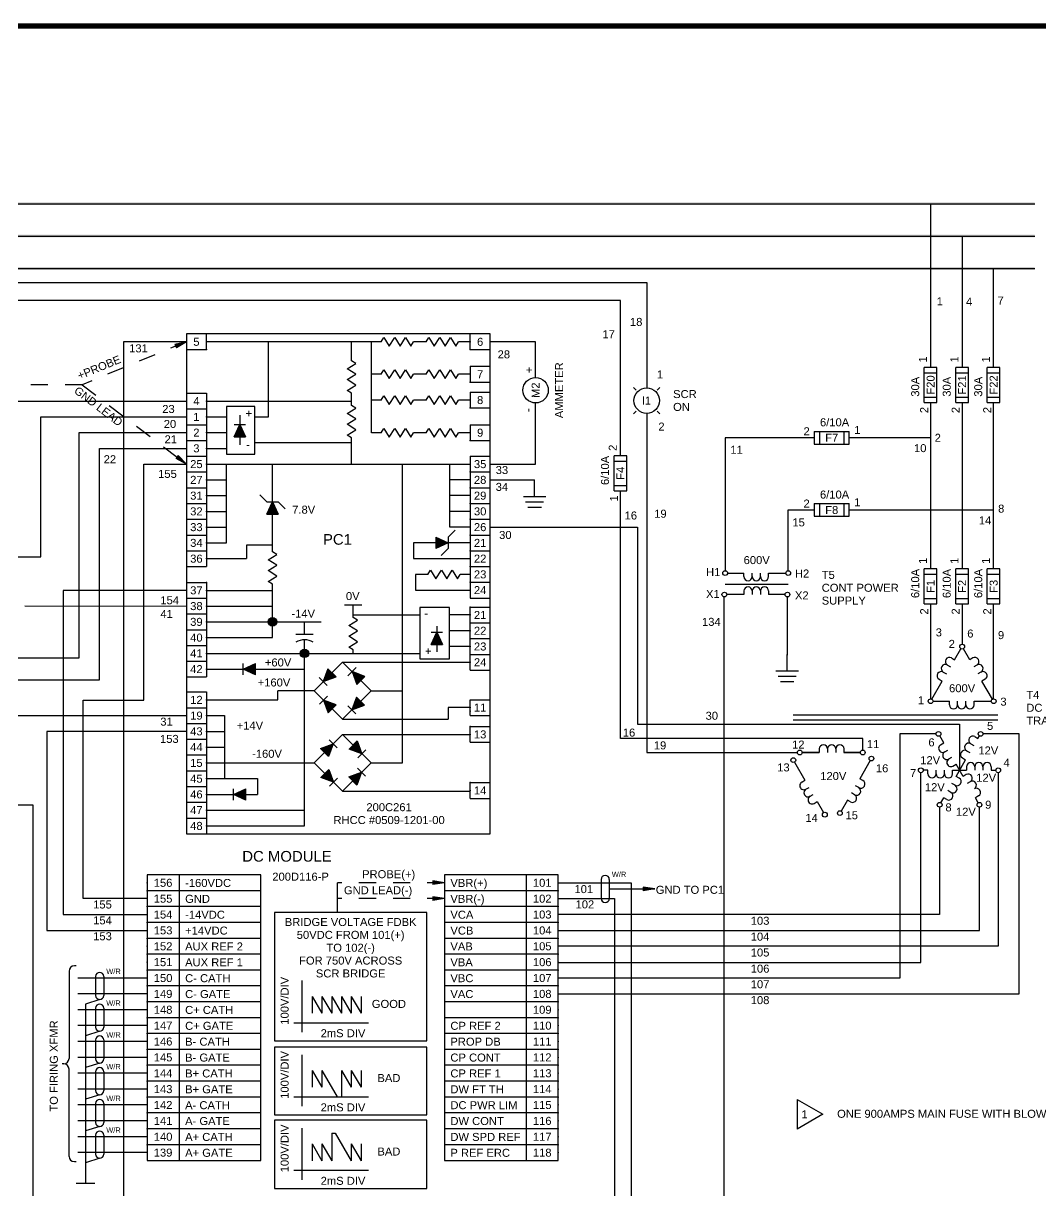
# Model space of a CAD drawing. Extents: x 1.5 to 19.5, y -3 to 8.3.
# Drawn here: x 10.21 to 16.17, y 1.42 to 8.26 of the extents above; entities that cross this region are included whole.
import ezdxf
from ezdxf.enums import TextEntityAlignment as Align

# ---------------------------------------------------------------- set-up
doc = ezdxf.new("R2010")
doc.units = 0
doc.header["$MEASUREMENT"] = 0
doc.linetypes.add('DASHED2', pattern=[0.375, 0.25, -0.125])
doc.layers.get('0').update_dxf_attribs({"linetype": 'CONTINUOUS'})
doc.layers.add('DRAWING', color=7, linetype='CONTINUOUS')
doc.styles.get("Standard").update_dxf_attribs({"font": 'ARIAL.TTF'})

# ---------------------------------------------------------------- blocks, each defined once
blk = doc.blocks.new('pot_arrow')
blk.add_hatch(color=256).paths.add_polyline_path([(-0.0681, 0.0108), (-0.0681, -0.0108), (0, 0)])
for p, q in [((-0.0681, 0.0108), (-0.0681, -0.0108)), ((0, 0), (-0.0681, 0.0108)), ((0, 0), (-0.0681, -0.0108))]:
    blk.add_line(p, q)
blk = doc.blocks.new('diode')
blk.add_hatch(color=256).paths.add_polyline_path([(0.0721, 0), (0, 0.0333), (0, -0.0333)])
for p, q in [((0, 0.0333), (0.0721, 0)), ((0, 0.0333), (0, -0.0333)), ((0.0721, 0), (0, -0.0333)), ((0.0721, 0.0333), (0.0721, -0.0333))]:
    blk.add_line(p, q)
blk = doc.blocks.new('pcap')
blk.add_line((0, 0.0508), (0, -0.0508))
blk.add_arc((0.1367, 0), 0.1055, 151.227, 208.773)
blk = doc.blocks.new('dot')
h = blk.add_hatch(color=256)
edge = h.paths.add_edge_path()
edge.add_arc((0, 0), 0.0249, 0, 360)
blk.add_circle((0, 0), 0.0249)
blk = doc.blocks.new('resistor')
for p, q in [((0, 0), (0.0156, 0.0254)), ((0.0156, 0.0254), (0.0469, -0.0254)), ((0.0469, -0.0254), (0.0799, 0.0254)), ((0.0799, 0.0254), (0.1111, -0.0254)), ((0.1111, -0.0254), (0.1424, 0.0254)), ((0.1424, 0.0254), (0.1736, -0.0254)), ((0.1736, -0.0254), (0.1892, 0))]:
    blk.add_line(p, q)
blk = doc.blocks.new('gnd')
for p, q in [((0, -0.0989), (0, 0)), ((0.066, -0.0989), (-0.066, -0.0989)), ((0.0527, -0.1302), (-0.0527, -0.1302)), ((0.0393, -0.1614), (-0.0393, -0.1614))]:
    blk.add_line(p, q)
blk = doc.blocks.new('zener')
blk.add_hatch(color=256).paths.add_polyline_path([(0.0721, 0), (0, 0.0333), (0, -0.0333)])
for p, q in [((0.113, 0.0742), (0.0721, 0.0333)), ((0, 0.0333), (0.0721, 0)), ((0, 0.0333), (0, -0.0333)), ((0.0721, 0), (0, -0.0333)), ((0.0721, 0.0333), (0.0721, -0.0333)), ((0.0721, -0.0333), (0.0313, -0.0742))]:
    blk.add_line(p, q)
blk = doc.blocks.new('connection')
blk.add_circle((0.0744, 0), 0.0744)

msp = doc.modelspace()

# ---------------------------------------------------------------- hatches: boundary and pattern name
at = {"layer": 'DRAWING'}
for points in [[(12.04, 4.4328), (11.9929, 4.4799), (11.9655, 4.4053)], [(12.161, 4.3885), (12.2082, 4.4356), (12.1336, 4.463)], [(12.2068, 4.266), (12.1597, 4.3131), (12.1323, 4.2385)], [(11.9943, 4.2217), (12.0414, 4.2688), (11.9668, 4.2962)], [(12.0232, 4.0402), (11.9486, 4.0127), (11.9957, 3.9656)], [(12.1913, 3.9825), (12.1639, 4.0571), (12.1167, 4.0099)], [(12.0245, 3.8157), (11.9971, 3.8903), (11.95, 3.8432)], [(12.19, 3.8734), (12.1154, 3.846), (12.1625, 3.7989)]]:
    msp.add_hatch(color=7, dxfattribs=at).paths.add_polyline_path(points)

# ---------------------------------------------------------------- linework, layer by layer
at = {"color": 7, "const_width": 0.031}
msp.add_lwpolyline([(19.4486, -2.9542), (19.4486, 8.2458), (1.5286, 8.2458), (1.5286, -2.9542)], close=True, dxfattribs=at)
at = {"layer": 'DRAWING', "color": 7}
for p, q in [((5.876, 7.204), (16.1317, 7.204)), ((15.5221, 7.204), (15.5221, 6.2458)), ((6.1007, 7.0149), (16.1317, 7.0149)), ((15.7067, 7.0149), (15.7067, 6.2458)), ((6.3254, 6.8258), (16.1317, 6.8258)), ((15.8912, 6.2458), (15.8912, 6.8258)), ((7.3898, 6.7431), (13.8593, 6.7431)), ((13.8593, 6.7431), (13.8593, 6.1253)), ((13.7055, 6.6367), (7.4963, 6.6367)), ((13.7055, 5.7282), (13.7055, 6.6367)), ((11.1638, 6.4419), (11.1638, 3.5133)), ((12.9425, 6.4419), (11.1638, 6.4419)), ((11.2806, 6.3496), (11.2806, 6.4419)), ((12.8256, 6.3496), (12.8256, 6.4419)), ((12.9425, 3.5133), (12.9425, 6.4419)), ((10.7961, 6.3957), (10.7961, 0.3973)), ((11.1638, 6.3957), (10.7961, 6.3957)), ((12.3049, 6.3957), (11.2806, 6.3957)), ((11.6449, 5.9559), (11.6449, 6.3957)), ((12.1309, 6.2841), (12.1309, 6.3957)), ((12.2477, 5.8629), (12.2477, 6.3957)), ((12.5685, 6.3957), (12.4942, 6.3957)), ((12.8256, 6.3957), (12.7577, 6.3957)), ((13.2088, 6.3957), (12.9425, 6.3957)), ((13.2088, 6.1862), (13.2088, 6.3957)), ((11.1638, 6.3496), (11.2806, 6.3496)), ((12.8256, 6.3496), (12.9425, 6.3496)), ((12.8256, 6.252), (12.9425, 6.252)), ((12.8256, 6.252), (12.8256, 6.1597)), ((15.485, 6.0398), (15.485, 6.2458)), ((15.5592, 6.2458), (15.485, 6.2458)), ((15.5592, 6.0398), (15.5592, 6.2458)), ((15.6696, 6.0398), (15.6696, 6.2458)), ((15.7438, 6.2458), (15.6696, 6.2458)), ((15.7438, 6.0398), (15.7438, 6.2458)), ((15.8541, 6.0398), (15.8541, 6.2458)), ((15.9283, 6.2458), (15.8541, 6.2458)), ((15.9283, 6.0398), (15.9283, 6.2458)), ((12.3049, 6.2058), (12.2477, 6.2058)), ((12.5685, 6.2058), (12.4942, 6.2058)), ((12.8256, 6.2058), (12.7577, 6.2058)), ((12.8256, 6.1597), (12.9425, 6.1597)), ((15.485, 6.2141), (15.5592, 6.2141)), ((15.6696, 6.2141), (15.7438, 6.2141)), ((15.8541, 6.2141), (15.9283, 6.2141)), ((11.1638, 6.0944), (11.2806, 6.0944)), ((11.2806, 6.0944), (11.2806, 5.079)), ((12.1309, 6.0232), (12.1309, 6.0949)), ((12.8256, 6.1004), (12.9425, 6.1004)), ((12.8256, 6.1004), (12.8256, 6.0081)), ((13.7985, 6.1117), (13.7818, 6.1284)), ((13.9201, 6.1117), (13.9368, 6.1284)), ((10.1574, 6.0482), (11.1638, 6.0482)), ((11.2806, 6.0482), (12.1309, 6.0482)), ((12.3049, 6.0542), (12.2477, 6.0542)), ((12.5685, 6.0542), (12.4942, 6.0542)), ((12.8256, 6.0542), (12.7577, 6.0542)), ((13.2088, 5.679), (13.2088, 6.0374)), ((15.485, 6.0715), (15.5592, 6.0715)), ((15.485, 6.0398), (15.5592, 6.0398)), ((15.5221, 6.0398), (15.5221, 5.0658)), ((15.6696, 6.0715), (15.7438, 6.0715)), ((15.6696, 6.0398), (15.7438, 6.0398)), ((15.7067, 6.0398), (15.7067, 5.0658)), ((15.8541, 6.0715), (15.9283, 6.0715)), ((15.8541, 6.0398), (15.9283, 6.0398)), ((15.8912, 5.0658), (15.8912, 6.0398)), ((10.3111, 5.1358), (10.3111, 5.9559)), ((10.3111, 5.9559), (11.1638, 5.9559)), ((11.1638, 6.0021), (11.2806, 6.0021)), ((11.2806, 5.9559), (11.3985, 5.9559)), ((11.3985, 6.0161), (11.3985, 5.7369)), ((11.5635, 6.0161), (11.3985, 6.0161)), ((11.4769, 5.9656), (11.4769, 5.7917)), ((11.5635, 5.7369), (11.5635, 6.0161)), ((11.5635, 5.9559), (11.6449, 5.9559)), ((12.8256, 6.0081), (12.9425, 6.0081)), ((13.7985, 5.9901), (13.7818, 5.9734)), ((13.8593, 5.9765), (13.8593, 3.9894)), ((13.9201, 5.9901), (13.9368, 5.9734)), ((11.1638, 5.9098), (11.2806, 5.9098)), ((12.8256, 5.909), (12.9425, 5.909)), ((12.8256, 5.909), (12.8256, 5.8167)), ((10.5359, 4.5449), (10.5359, 5.8636)), ((10.5359, 5.8636), (11.1638, 5.8636)), ((11.1638, 5.8175), (11.2806, 5.8175)), ((11.2806, 5.8636), (11.3985, 5.8636)), ((12.1309, 5.679), (12.1309, 5.8339)), ((12.3049, 5.8629), (12.2477, 5.8629)), ((12.5685, 5.8629), (12.4942, 5.8629)), ((12.8256, 5.8629), (12.7577, 5.8629)), ((12.8256, 5.8167), (12.9425, 5.8167)), ((14.3189, 5.8337), (14.3189, 5.0547)), ((14.84, 5.8337), (14.3189, 5.8337)), ((14.84, 5.8708), (15.046, 5.8708)), ((14.84, 5.8708), (14.84, 5.7966)), ((14.8717, 5.8708), (14.8717, 5.7966)), ((15.0143, 5.8708), (15.0143, 5.7966)), ((15.046, 5.7966), (15.046, 5.8708)), ((15.5221, 5.8337), (15.046, 5.8337)), ((10.6541, 4.4149), (10.6541, 5.7713)), ((10.6541, 5.7713), (11.1638, 5.7713)), ((11.2806, 5.7713), (11.3985, 5.7713)), ((11.5635, 5.8066), (12.1309, 5.8066)), ((14.84, 5.7966), (15.046, 5.7966)), ((10.9143, 4.2967), (10.9143, 5.679)), ((10.9143, 5.679), (11.1638, 5.679)), ((11.1638, 5.7252), (11.2806, 5.7252)), ((11.2806, 5.679), (12.8256, 5.679)), ((11.3985, 5.7369), (11.5635, 5.7369)), ((11.3985, 5.2175), (11.3985, 5.679)), ((11.6682, 5.1643), (11.6682, 5.679)), ((12.4295, 3.9286), (12.4295, 5.679)), ((12.7066, 5.3098), (12.7066, 5.679)), ((12.8256, 5.7252), (12.9425, 5.7252)), ((12.8256, 5.7252), (12.8256, 4.8944)), ((12.9425, 5.679), (13.2088, 5.679)), ((13.6684, 5.5222), (13.6684, 5.7282)), ((13.7426, 5.7282), (13.6684, 5.7282)), ((13.6684, 5.6965), (13.7426, 5.6965)), ((13.7426, 5.5222), (13.7426, 5.7282)), ((11.1638, 5.6329), (11.2806, 5.6329)), ((12.8256, 5.6329), (12.9425, 5.6329)), ((11.1638, 5.5406), (11.2806, 5.5406)), ((11.2806, 5.5867), (11.3985, 5.5867)), ((12.8256, 5.5867), (12.7066, 5.5867)), ((12.8256, 5.5406), (12.9425, 5.5406)), ((12.9425, 5.5867), (13.2032, 5.5867)), ((13.6684, 5.5539), (13.7426, 5.5539)), ((11.2806, 5.4944), (11.3985, 5.4944)), ((12.8256, 5.4944), (12.7066, 5.4944)), ((13.6684, 5.5222), (13.7426, 5.5222)), ((13.7055, 4.0721), (13.7055, 5.5222)), ((11.1638, 5.4483), (11.2806, 5.4483)), ((12.8256, 5.4483), (12.9425, 5.4483)), ((14.6881, 5.0547), (14.6881, 5.4102)), ((14.6881, 5.4102), (14.84, 5.4102)), ((14.84, 5.4473), (15.046, 5.4473)), ((14.84, 5.4473), (14.84, 5.3731)), ((14.8717, 5.4473), (14.8717, 5.3731)), ((15.0143, 5.4473), (15.0143, 5.3731)), ((15.046, 5.3731), (15.046, 5.4473)), ((15.046, 5.4102), (15.8912, 5.4102)), ((11.1638, 5.356), (11.2806, 5.356)), ((11.2806, 5.4021), (11.3985, 5.4021)), ((12.8256, 5.4021), (12.7066, 5.4021)), ((12.8256, 5.356), (12.9425, 5.356)), ((14.84, 5.3731), (15.046, 5.3731)), ((11.2806, 5.3098), (11.3985, 5.3098)), ((12.8256, 5.3098), (12.7066, 5.3098)), ((12.9425, 5.3098), (13.8056, 5.3098)), ((13.8056, 5.3098), (13.8056, 4.1555)), ((11.1638, 5.2636), (11.2806, 5.2636)), ((11.2806, 5.2175), (11.3985, 5.2175)), ((11.6682, 5.2034), (11.5163, 5.2034)), ((11.5163, 5.2034), (11.5163, 5.1252)), ((12.8256, 5.2175), (12.4935, 5.2175)), ((12.4935, 5.2175), (12.4935, 5.1252)), ((12.8256, 5.2636), (12.9425, 5.2636)), ((8.7973, 5.1358), (10.3111, 5.1358)), ((11.1638, 5.1713), (11.2806, 5.1713)), ((12.8256, 5.1713), (12.9425, 5.1713)), ((11.1638, 5.079), (11.2806, 5.079)), ((11.2806, 5.1252), (11.5163, 5.1252)), ((12.4935, 5.1252), (12.8256, 5.1252)), ((12.8256, 5.079), (12.9425, 5.079)), ((15.485, 4.8598), (15.485, 5.0658)), ((15.5592, 5.0658), (15.485, 5.0658)), ((15.5592, 4.8598), (15.5592, 5.0658)), ((15.6696, 4.8598), (15.6696, 5.0658)), ((15.7438, 5.0658), (15.6696, 5.0658)), ((15.7438, 4.8598), (15.7438, 5.0658)), ((15.8541, 4.8598), (15.8541, 5.0658)), ((15.9283, 5.0658), (15.8541, 5.0658)), ((15.9283, 4.8598), (15.9283, 5.0658)), ((12.5052, 5.0329), (12.5052, 4.9406)), ((12.5774, 5.0329), (12.5052, 5.0329)), ((12.8256, 5.0329), (12.7666, 5.0329)), ((14.333, 5.0407), (14.4289, 5.0407)), ((14.4289, 5.0198), (14.4289, 5.0407)), ((14.4771, 5.0198), (14.4771, 5.0407)), ((14.5253, 5.0198), (14.5253, 5.0407)), ((14.5734, 5.0407), (14.6741, 5.0407)), ((14.5734, 5.0198), (14.5734, 5.0407)), ((15.485, 5.0341), (15.5592, 5.0341)), ((15.6696, 5.0341), (15.7438, 5.0341)), ((15.8541, 5.0341), (15.9283, 5.0341)), ((11.1638, 4.9394), (10.4412, 4.9394)), ((10.4412, 4.9394), (10.4412, 3.0401)), ((11.1638, 4.9856), (11.2806, 4.9856)), ((11.2806, 4.9856), (11.2806, 4.4318)), ((11.2806, 4.9394), (11.6682, 4.9394)), ((11.6682, 4.6625), (11.6682, 4.9751)), ((12.5052, 4.9406), (12.8256, 4.9406)), ((12.8256, 4.9867), (12.9425, 4.9867)), ((14.3189, 4.9757), (14.6881, 4.9757)), ((14.4289, 4.9356), (14.4289, 4.9147)), ((14.4771, 4.9356), (14.4771, 4.9147)), ((14.5253, 4.9356), (14.5253, 4.9147)), ((14.5734, 4.9356), (14.5734, 4.9147)), ((11.1638, 4.8933), (11.2806, 4.8933)), ((12.8256, 4.8944), (12.9425, 4.8944)), ((14.3124, -1.7115), (14.3124, 4.9008)), ((14.4289, 4.9147), (14.3283, 4.9147)), ((14.6693, 4.9147), (14.5734, 4.9147)), ((14.6834, 4.5592), (14.6834, 4.9007)), ((15.485, 4.8915), (15.5592, 4.8915)), ((15.485, 4.8598), (15.5592, 4.8598)), ((15.5221, 4.8598), (15.5221, 4.3039)), ((15.6696, 4.8915), (15.7438, 4.8915)), ((15.6696, 4.8598), (15.7438, 4.8598)), ((15.7067, 4.8598), (15.7067, 4.6236)), ((15.8541, 4.8915), (15.9283, 4.8915)), ((15.8541, 4.8598), (15.9283, 4.8598)), ((15.8912, 4.3039), (15.8912, 4.8598)), ((11.1647, 4.845), (10.2169, 4.8473)), ((11.1638, 4.801), (11.2806, 4.801)), ((11.2806, 4.8471), (11.6682, 4.8471)), ((12.0892, 4.8548), (12.1908, 4.8548)), ((12.14, 4.78), (12.14, 4.8548)), ((12.14, 4.7953), (12.5312, 4.7953)), ((12.5312, 4.8397), (12.5312, 4.5387)), ((12.7053, 4.8397), (12.5312, 4.8397)), ((12.7053, 4.5387), (12.7053, 4.8397)), ((12.8256, 4.7951), (12.7053, 4.7951)), ((12.8256, 4.8413), (12.9425, 4.8413)), ((12.8256, 4.4721), (12.8256, 4.8413)), ((11.2806, 4.7548), (11.9527, 4.7548)), ((11.8557, 4.6807), (11.8557, 4.7548)), ((12.6307, 4.7298), (12.6307, 4.5788)), ((12.8256, 4.749), (12.9425, 4.749)), ((11.1638, 4.7087), (11.2806, 4.7087)), ((11.2806, 4.6625), (11.6682, 4.6625)), ((12.8256, 4.7028), (12.7053, 4.7028)), ((12.8256, 4.6567), (12.9425, 4.6567)), ((11.1638, 4.6164), (11.2806, 4.6164)), ((11.8557, 3.5594), (11.8557, 4.6495)), ((12.14, 4.5702), (12.14, 4.5908)), ((12.8256, 4.6105), (12.7053, 4.6105)), ((15.6626, 4.5332), (15.6996, 4.5974)), ((15.7508, 4.5332), (15.7137, 4.5974)), ((8.9628, 4.5449), (10.5359, 4.5449)), ((11.1638, 4.5241), (11.2806, 4.5241)), ((11.2806, 4.5702), (12.5312, 4.5702)), ((12.0784, 4.5182), (11.9116, 4.3515)), ((12.0784, 4.5182), (12.2452, 4.3515)), ((12.0784, 4.5182), (12.8256, 4.5182)), ((12.5312, 4.5387), (12.7053, 4.5387)), ((12.8256, 4.5644), (12.9425, 4.5644)), ((15.6445, 4.5436), (15.6626, 4.5332)), ((15.7689, 4.5436), (15.7508, 4.5332)), ((11.2806, 4.4779), (11.8557, 4.4779)), ((11.9929, 4.4799), (11.9655, 4.4053)), ((11.9929, 4.4799), (12.04, 4.4328)), ((12.1572, 4.4866), (12.11, 4.4395)), ((12.1336, 4.463), (12.161, 4.3885)), ((12.2082, 4.4356), (12.1336, 4.463)), ((12.8256, 4.4721), (12.9425, 4.4721)), ((15.5963, 4.4602), (15.6144, 4.4497)), ((15.6204, 4.5019), (15.6385, 4.4915)), ((15.793, 4.5019), (15.7749, 4.4915)), ((15.817, 4.4602), (15.799, 4.4497)), ((9.1048, 4.4149), (10.6541, 4.4149)), ((11.1638, 4.4318), (11.2806, 4.4318)), ((11.9419, 4.4289), (11.989, 4.3818)), ((11.9655, 4.4053), (12.04, 4.4328)), ((12.2082, 4.4356), (12.161, 4.3885)), ((15.5291, 4.302), (15.5903, 4.408)), ((15.5722, 4.4184), (15.5903, 4.408)), ((15.8411, 4.4184), (15.823, 4.408)), ((15.8842, 4.302), (15.823, 4.408)), ((11.1638, 4.344), (11.2806, 4.344)), ((11.2806, 4.344), (11.2806, 3.5133)), ((11.6989, 4.2978), (11.6989, 4.3515)), ((11.9116, 4.3515), (11.6989, 4.3515)), ((12.0784, 4.1847), (11.9116, 4.3515)), ((11.9904, 4.3198), (11.9433, 4.2727)), ((12.0784, 4.1847), (12.2452, 4.3515)), ((12.1597, 4.3131), (12.1323, 4.2385)), ((12.1597, 4.3131), (12.2068, 4.266)), ((12.2452, 4.3515), (12.4295, 4.3515)), ((10.5595, 3.1331), (10.5595, 4.2967)), ((10.5595, 4.2967), (10.9143, 4.2967)), ((11.1638, 4.2517), (11.2806, 4.2517)), ((11.2806, 4.2978), (11.6989, 4.2978)), ((12.0414, 4.2688), (11.9668, 4.2962)), ((11.9668, 4.2962), (11.9943, 4.2217)), ((12.0414, 4.2688), (11.9943, 4.2217)), ((12.1087, 4.2621), (12.1558, 4.215)), ((12.1323, 4.2385), (12.2068, 4.266)), ((12.8256, 4.2528), (12.6972, 4.2528)), ((12.6972, 4.2528), (12.6972, 4.1847)), ((12.8256, 4.2989), (12.9425, 4.2989)), ((12.8256, 4.2066), (12.8256, 4.2989)), ((15.5361, 4.2899), (15.632, 4.2899)), ((15.632, 4.269), (15.632, 4.2899)), ((15.6802, 4.269), (15.6802, 4.2899)), ((15.7284, 4.269), (15.7284, 4.2899)), ((15.7766, 4.2899), (15.8772, 4.2899)), ((15.7766, 4.269), (15.7766, 4.2899)), ((9.2822, 4.2055), (11.1638, 4.2055)), ((11.2806, 4.2055), (11.3874, 4.2055)), ((11.3874, 4.2055), (11.3874, 3.8363)), ((12.0784, 4.1847), (12.6972, 4.1847)), ((12.8256, 4.2066), (12.9425, 4.2066)), ((14.7179, 4.21), (15.9163, 4.21)), ((14.7179, 4.1805), (15.9163, 4.1805)), ((11.1638, 4.1132), (10.3466, 4.1132)), ((10.3466, 4.1132), (10.3466, 2.9471)), ((11.1638, 4.1594), (11.2806, 4.1594)), ((11.2806, 4.1132), (11.3874, 4.1132)), ((12.8256, 4.1416), (12.9425, 4.1416)), ((12.8256, 4.0493), (12.8256, 4.1416)), ((13.8056, 4.1555), (15.6915, 4.1555)), ((15.6915, 4.1555), (15.6915, 3.8851)), ((11.1638, 4.0671), (11.2806, 4.0671)), ((12.0784, 4.0954), (11.9116, 3.9286)), ((11.9486, 4.0127), (12.0232, 4.0402)), ((12.0232, 4.0402), (11.9957, 3.9656)), ((11.9996, 4.0638), (12.0467, 4.0166)), ((12.0784, 4.0954), (12.2452, 3.9286)), ((12.0784, 4.0954), (12.8256, 4.0954)), ((12.1639, 4.0571), (12.1167, 4.0099)), ((12.1639, 4.0571), (12.1913, 3.9825)), ((12.8256, 4.0493), (12.9425, 4.0493)), ((15.1248, 4.0721), (13.7055, 4.0721)), ((15.1248, 4.0034), (15.1248, 4.0721)), ((15.3419, 4.0985), (15.3419, 2.6682)), ((15.5542, 4.0985), (15.3419, 4.0985)), ((15.5988, 4.0456), (15.5753, 4.0864)), ((15.5807, 4.0352), (15.5988, 4.0456)), ((15.7573, 4.0408), (15.7754, 4.0304)), ((15.7814, 4.0825), (15.7995, 4.0721)), ((15.7995, 4.0721), (15.8078, 4.0864)), ((16.0411, 4.0985), (15.8288, 4.0985)), ((16.0411, 2.5752), (16.0411, 4.0985)), ((11.1638, 3.9748), (11.2806, 3.9748)), ((11.2806, 4.0209), (11.3874, 4.0209)), ((11.9486, 4.0127), (11.9957, 3.9656)), ((12.1913, 3.9825), (12.1167, 4.0099)), ((12.2149, 4.006), (12.1677, 3.9589)), ((13.8593, 3.9894), (14.7416, 3.9894)), ((14.8703, 3.9894), (14.7697, 3.9894)), ((14.7697, 3.9894), (14.8703, 3.9894)), ((14.8703, 4.0103), (14.8703, 3.9894)), ((14.9185, 4.0103), (14.9185, 3.9894)), ((14.9667, 4.0103), (14.9667, 3.9894)), ((15.0148, 4.0103), (15.0148, 3.9894)), ((15.1107, 3.9894), (15.0148, 3.9894)), ((15.0148, 3.9894), (15.1107, 3.9894)), ((15.6048, 3.9935), (15.6229, 4.0039)), ((15.7332, 3.9991), (15.7513, 3.9886)), ((11.2806, 3.9286), (11.9116, 3.9286)), ((12.0784, 3.7619), (11.9116, 3.9286)), ((12.0784, 3.7619), (12.2452, 3.9286)), ((12.2452, 3.9286), (12.4295, 3.9286)), ((14.7249, 3.9327), (14.7861, 3.8267)), ((15.1683, 3.9418), (15.1071, 3.8358)), ((15.6289, 3.9517), (15.647, 3.9622)), ((15.653, 3.91), (15.6711, 3.9205)), ((15.6711, 3.8497), (15.7272, 3.9469)), ((15.712, 3.8497), (15.6711, 3.9205)), ((15.7091, 3.9573), (15.7272, 3.9469)), ((15.7324, 3.9059), (15.7324, 3.8851)), ((15.7806, 3.9059), (15.7806, 3.8851)), ((15.8288, 3.9059), (15.8288, 3.8851)), ((15.8769, 3.9059), (15.8769, 3.8851)), ((11.1638, 3.8825), (11.2806, 3.8825)), ((11.2806, 3.8363), (11.5807, 3.8363)), ((11.5807, 3.8363), (11.5807, 3.744)), ((11.9971, 3.8903), (11.95, 3.8432)), ((12.0245, 3.8157), (11.95, 3.8432)), ((11.9971, 3.8903), (12.0245, 3.8157)), ((12.0481, 3.8393), (12.001, 3.7922)), ((12.1154, 3.846), (12.19, 3.8734)), ((12.1154, 3.846), (12.1625, 3.7989)), ((12.19, 3.8734), (12.1625, 3.7989)), ((12.1664, 3.897), (12.2135, 3.8499)), ((15.1252, 3.8254), (15.1071, 3.8358)), ((15.4649, 2.7595), (15.4649, 3.871)), ((15.5061, 3.8851), (15.479, 3.8851)), ((15.5061, 3.8642), (15.5061, 3.8851)), ((15.5543, 3.8642), (15.5543, 3.8851)), ((15.6025, 3.8642), (15.6025, 3.8851)), ((15.6507, 3.8642), (15.6507, 3.8851)), ((15.6507, 3.8851), (15.7324, 3.8851)), ((15.6892, 3.8392), (15.6711, 3.8497)), ((15.7301, 3.8601), (15.712, 3.8497)), ((15.8769, 3.8851), (15.9041, 3.8851)), ((15.9181, 3.871), (15.9181, 2.8541)), ((11.1638, 3.7902), (11.2806, 3.7902)), ((12.0784, 3.7619), (12.8256, 3.7619)), ((12.8256, 3.813), (12.9425, 3.813)), ((12.8256, 3.7207), (12.8256, 3.813)), ((14.768, 3.8163), (14.7861, 3.8267)), ((14.7921, 3.7746), (14.8101, 3.785)), ((15.1011, 3.7836), (15.083, 3.7941)), ((15.641, 3.7558), (15.6229, 3.7662)), ((15.6651, 3.7975), (15.647, 3.8079)), ((15.7541, 3.8184), (15.7361, 3.8079)), ((11.1638, 3.6979), (11.2806, 3.6979)), ((11.2806, 3.744), (11.5807, 3.744)), ((12.8256, 3.7207), (12.9425, 3.7207)), ((14.8161, 3.7328), (14.8342, 3.7433)), ((14.8402, 3.6911), (14.8583, 3.7015)), ((14.8583, 3.7015), (14.8954, 3.6373)), ((15.0349, 3.7106), (14.9978, 3.6464)), ((15.053, 3.7002), (15.0349, 3.7106)), ((15.077, 3.7419), (15.059, 3.7524)), ((15.582, 3.6954), (15.5988, 3.7245)), ((15.6169, 3.714), (15.5988, 3.7245)), ((15.8023, 3.7349), (15.7842, 3.7245)), ((15.801, 3.6954), (15.7842, 3.7245)), ((7.4726, 3.6821), (10.2638, 3.6821)), ((10.2638, 3.6821), (10.2638, -1.7115)), ((11.2806, 3.6517), (11.8557, 3.6517)), ((15.575, 3.6692), (15.575, 3.0401)), ((15.8081, 2.9471), (15.8081, 3.6692)), ((11.1638, 3.6056), (11.2806, 3.6056)), ((11.2806, 3.5594), (11.8557, 3.5594)), ((11.1638, 3.5133), (12.9425, 3.5133)), ((10.9334, 3.2726), (10.9334, 1.5987)), ((11.6002, 3.2726), (10.9334, 3.2726)), ((11.1208, 3.2726), (11.1208, 1.5987)), ((11.6002, 1.5987), (11.6002, 3.2726)), ((12.048, 3.0528), (12.048, 3.2261)), ((13.3411, 3.2726), (12.6743, 3.2726)), ((12.6743, 3.2726), (12.6743, 1.5987)), ((13.1537, 3.2726), (13.1537, 1.5987)), ((13.3411, 1.5987), (13.3411, 3.2726)), ((13.3411, 3.2261), (13.7688, 3.2261)), ((13.5923, 3.2455), (13.5923, 3.1346)), ((13.6405, 3.2455), (13.6405, 3.1346)), ((13.7688, 3.2261), (13.7688, -1.5413)), ((11.6002, 3.1796), (10.9334, 3.1796)), ((13.3411, 3.1796), (12.6743, 3.1796)), ((13.6405, 3.1901), (13.9077, 3.1901)), ((10.9334, 3.1331), (10.5595, 3.1331)), ((11.6002, 3.0866), (10.9334, 3.0866)), ((13.3411, 3.0866), (12.6743, 3.0866)), ((13.3411, 3.1331), (13.6717, 3.1331)), ((13.6717, 3.1331), (13.6717, -1.4449)), ((10.4412, 3.0401), (10.9334, 3.0401)), ((11.6798, 3.0528), (11.6798, 2.3003)), ((12.5715, 3.0528), (11.6798, 3.0528)), ((12.5715, 2.3003), (12.5715, 3.0528)), ((15.575, 3.0401), (13.3411, 3.0401)), ((10.3466, 2.9471), (10.9334, 2.9471)), ((11.6002, 2.9936), (10.9334, 2.9936)), ((13.3411, 2.9936), (12.6743, 2.9936)), ((13.3411, 2.9471), (15.8081, 2.9471)), ((11.6002, 2.9006), (10.9334, 2.9006)), ((13.3411, 2.9006), (12.6743, 2.9006)), ((11.6002, 2.8077), (10.9334, 2.8077)), ((13.3411, 2.8077), (12.6743, 2.8077)), ((15.9181, 2.8541), (13.3411, 2.8541)), ((10.5181, 2.7394), (10.5075, 2.7394)), ((13.3411, 2.7595), (15.4649, 2.7595)), ((10.4762, 2.7082), (10.4762, 2.197)), ((10.9334, 2.6682), (10.5286, 2.6682)), ((10.6318, 2.6771), (10.6318, 2.5662)), ((10.6799, 2.6771), (10.6799, 2.5662)), ((11.6002, 2.7147), (10.9334, 2.7147)), ((13.3411, 2.7147), (12.6743, 2.7147)), ((15.3419, 2.6682), (13.3411, 2.6682)), ((11.6002, 2.6217), (10.9334, 2.6217)), ((11.8416, 2.3507), (11.8416, 2.6529)), ((13.3411, 2.6217), (12.6743, 2.6217)), ((10.9334, 2.5752), (10.5286, 2.5752)), ((10.6559, 2.5421), (10.5725, 2.5159)), ((11.9003, 2.5605), (11.9003, 2.4622)), ((11.9003, 2.5605), (11.9576, 2.4622)), ((11.9576, 2.5605), (11.9576, 2.4622)), ((11.9576, 2.5605), (12.0149, 2.4622)), ((12.0149, 2.5605), (12.0149, 2.4622)), ((12.0149, 2.5605), (12.0721, 2.4622)), ((12.0721, 2.5605), (12.0721, 2.4622)), ((12.0721, 2.5605), (12.1294, 2.4622)), ((12.1294, 2.5605), (12.1294, 2.4622)), ((12.1294, 2.5605), (12.1867, 2.4622)), ((12.1867, 2.5605), (12.1867, 2.4622)), ((13.3411, 2.5752), (16.0411, 2.5752)), ((10.9334, 2.4822), (10.5286, 2.4822)), ((10.5725, 2.5159), (10.5725, 1.4664)), ((10.6318, 2.4911), (10.6318, 2.3802)), ((10.6799, 2.4911), (10.6799, 2.3802)), ((11.6002, 2.5287), (10.9334, 2.5287)), ((13.3411, 2.5287), (12.6743, 2.5287)), ((11.6002, 2.4357), (10.9334, 2.4357)), ((11.7931, 2.4064), (12.2307, 2.4064)), ((13.3411, 2.4357), (12.6743, 2.4357)), ((10.9334, 2.3892), (10.5286, 2.3892)), ((10.6559, 2.3561), (10.5725, 2.3299)), ((11.6002, 2.3427), (10.9334, 2.3427)), ((13.3411, 2.3427), (12.6743, 2.3427)), ((10.9334, 2.2962), (10.5286, 2.2962)), ((10.6318, 2.3052), (10.6318, 2.1942)), ((10.6799, 2.3052), (10.6799, 2.1942)), ((11.6798, 2.3003), (12.5715, 2.3003)), ((12.5715, 2.2629), (11.6798, 2.2629)), ((11.6798, 2.2629), (11.6798, 1.866)), ((12.5715, 1.866), (12.5715, 2.2629)), ((10.9334, 2.2032), (10.5286, 2.2032)), ((11.6002, 2.2497), (10.9334, 2.2497)), ((11.8416, 1.9164), (11.8416, 2.2187)), ((13.3411, 2.2497), (12.6743, 2.2497)), ((10.445, 2.1658), (10.4369, 2.1658)), ((10.445, 2.1658), (10.4369, 2.1658)), ((10.4762, 1.6234), (10.4762, 2.1345)), ((10.6559, 2.1701), (10.5725, 2.1439)), ((11.6002, 2.1567), (10.9334, 2.1567)), ((11.9003, 2.1262), (11.9576, 2.0279)), ((11.9003, 2.1262), (11.9003, 2.0279)), ((11.9576, 2.1262), (12.0473, 1.9722)), ((11.9576, 2.1262), (11.9576, 2.0279)), ((12.0721, 2.1262), (12.1294, 2.0279)), ((12.0721, 2.1262), (12.0721, 1.9722)), ((12.1294, 2.1262), (12.1867, 2.0279)), ((12.1294, 2.1262), (12.1294, 2.0279)), ((12.1867, 2.1262), (12.1867, 2.0279)), ((13.3411, 2.1567), (12.6743, 2.1567)), ((10.9334, 2.1102), (10.5286, 2.1102)), ((10.6318, 2.1192), (10.6318, 2.0082)), ((10.6799, 2.1192), (10.6799, 2.0082)), ((11.6002, 2.0637), (10.9334, 2.0637)), ((13.3411, 2.0637), (12.6743, 2.0637)), ((10.9334, 2.0172), (10.5286, 2.0172)), ((10.6559, 1.9841), (10.5725, 1.9579)), ((10.9334, 1.9242), (10.5286, 1.9242)), ((10.6318, 1.9332), (10.6318, 1.8222)), ((10.6799, 1.9332), (10.6799, 1.8222)), ((11.6002, 1.9707), (10.9334, 1.9707)), ((11.7931, 1.9722), (12.2307, 1.9722)), ((13.3411, 1.9707), (12.6743, 1.9707)), ((14.7397, 1.9559), (14.7397, 1.7832)), ((14.7397, 1.9559), (14.8906, 1.8695)), ((11.6002, 1.8777), (10.9334, 1.8777)), ((11.6798, 1.866), (12.5715, 1.866)), ((13.3411, 1.8777), (12.6743, 1.8777)), ((14.8906, 1.8695), (14.7397, 1.7832)), ((10.9334, 1.8312), (10.5286, 1.8312)), ((10.6559, 1.7981), (10.5725, 1.7719)), ((11.6002, 1.7847), (10.9334, 1.7847)), ((12.5715, 1.8361), (11.6798, 1.8361)), ((11.6798, 1.8361), (11.6798, 1.4355)), ((11.8416, 1.4859), (11.8416, 1.7881)), ((12.5715, 1.4355), (12.5715, 1.8361)), ((13.3411, 1.7847), (12.6743, 1.7847)), ((10.9334, 1.7382), (10.5286, 1.7382)), ((10.6318, 1.7472), (10.6318, 1.6362)), ((10.6799, 1.7472), (10.6799, 1.6362)), ((12.0149, 1.7585), (12.0149, 1.5974)), ((12.0149, 1.7585), (12.0355, 1.7585)), ((12.0355, 1.7585), (12.1294, 1.5974)), ((10.9334, 1.6452), (10.5286, 1.6452)), ((11.6002, 1.6917), (10.9334, 1.6917)), ((11.9003, 1.6957), (11.9576, 1.5974)), ((11.9003, 1.6957), (11.9003, 1.5974)), ((11.9576, 1.6957), (12.0149, 1.5974)), ((11.9576, 1.6957), (11.9576, 1.5974)), ((12.1294, 1.6957), (12.1867, 1.5974)), ((12.1294, 1.6957), (12.1294, 1.5974)), ((12.1867, 1.6957), (12.1867, 1.5974)), ((13.3411, 1.6917), (12.6743, 1.6917)), ((10.5181, 1.5921), (10.5075, 1.5921)), ((10.6559, 1.6121), (10.5725, 1.5859)), ((10.9334, 1.5987), (11.6002, 1.5987)), ((12.6743, 1.5987), (13.3411, 1.5987)), ((11.7931, 1.5416), (12.2307, 1.5416)), ((10.518, 1.4664), (10.6271, 1.4664)), ((11.6798, 1.4355), (12.5715, 1.4355))]:
    msp.add_line(p, q, dxfattribs=at)
at = {"layer": 'DRAWING', "color": 7, "linetype": 'DASHED2', "ltscale": 0.25}
for p, q in [((11.1638, 6.3957), (10.5531, 6.1444)), ((10.5531, 6.1444), (9.9759, 6.1444)), ((10.5531, 6.1444), (11.1638, 5.679))]:
    msp.add_line(p, q, dxfattribs=at)
at = {"layer": 'DRAWING', "color": 7, "linetype": 'DASHED2', "ltscale": 0.375}
for p, q in [((12.6743, 3.2261), (12.048, 3.2261)), ((12.6743, 3.1331), (12.048, 3.1331))]:
    msp.add_line(p, q, dxfattribs=at)
at = {"layer": 'DRAWING', "color": 7}
for centre in [(14.3189, 5.0407), (14.6881, 5.0407), (14.3142, 4.9147), (14.6834, 4.9147), (15.7067, 4.6096), (15.5221, 4.2899), (15.8912, 4.2899), (15.5683, 4.0985), (15.8148, 4.0985), (14.7556, 3.9894), (15.1248, 3.9894), (15.1753, 3.9539), (14.7179, 3.9448), (15.4649, 3.8851), (15.9181, 3.8851), (15.575, 3.6832), (15.8081, 3.6832), (14.9024, 3.6252), (14.9908, 3.6342)]:
    msp.add_circle(centre, 0.014, dxfattribs=at)
for centre, radius, start, end in [((14.453, 5.0198), 0.0241, 180, 0), ((14.5012, 5.0198), 0.0241, 180, 0), ((14.5493, 5.0198), 0.0241, 180, 0), ((14.453, 4.9356), 0.0241, 0, 180), ((14.5012, 4.9356), 0.0241, 0, 180), ((14.5493, 4.9356), 0.0241, 0, 180), ((15.6324, 4.5228), 0.0241, 60, 240), ((15.7809, 4.5228), 0.0241, 300, 120), ((15.5842, 4.4393), 0.0241, 60, 240), ((15.6083, 4.481), 0.0241, 60, 240), ((15.805, 4.481), 0.0241, 300, 120), ((15.8291, 4.4393), 0.0241, 300, 120), ((15.6561, 4.269), 0.0241, 180, 0), ((15.7043, 4.269), 0.0241, 180, 0), ((15.7525, 4.269), 0.0241, 180, 0), ((15.5928, 4.0143), 0.0241, 120, 300), ((15.7453, 4.0199), 0.0241, 60, 240), ((15.7694, 4.0617), 0.0241, 60, 240), ((14.8944, 4.0103), 0.0241, 0, 180), ((14.9426, 4.0103), 0.0241, 0, 180), ((14.9908, 4.0103), 0.0241, 0, 180), ((15.6169, 3.9726), 0.0241, 120, 300), ((15.7212, 3.9782), 0.0241, 60, 240), ((15.641, 3.9309), 0.0241, 120, 300), ((15.7565, 3.9059), 0.0241, 0, 180), ((15.8047, 3.9059), 0.0241, 0, 180), ((15.8529, 3.9059), 0.0241, 0, 180), ((15.5302, 3.8642), 0.0241, 180, 0), ((15.5784, 3.8642), 0.0241, 180, 0), ((15.6266, 3.8642), 0.0241, 180, 0), ((15.6771, 3.8184), 0.0241, 240, 60), ((15.7421, 3.8392), 0.0241, 300, 120), ((14.78, 3.7954), 0.0241, 120, 300), ((14.8041, 3.7537), 0.0241, 120, 300), ((15.0891, 3.7628), 0.0241, 240, 60), ((15.1132, 3.8045), 0.0241, 240, 60), ((15.653, 3.7766), 0.0241, 240, 60), ((15.7662, 3.7975), 0.0241, 300, 120), ((15.7903, 3.7558), 0.0241, 300, 120), ((14.8282, 3.712), 0.0241, 120, 300), ((15.065, 3.721), 0.0241, 240, 60), ((15.629, 3.7349), 0.0241, 240, 60), ((13.6164, 3.2455), 0.0241, 0, 180), ((13.6164, 3.1346), 0.0241, 180, 0), ((10.5075, 2.7082), 0.0312, 90, 180), ((10.6559, 2.6771), 0.0241, 0, 180), ((10.6559, 2.5662), 0.0241, 180, 0), ((10.6559, 2.4911), 0.0241, 0, 180), ((10.6559, 2.3802), 0.0241, 180, 0), ((10.6559, 2.3052), 0.0241, 0, 180), ((10.445, 2.197), 0.0312, 270, 0), ((10.6559, 2.1942), 0.0241, 180, 0), ((10.445, 2.1345), 0.0312, 0, 90), ((10.6559, 2.1192), 0.0241, 0, 180), ((10.6559, 2.0082), 0.0241, 180, 0), ((10.6559, 1.9332), 0.0241, 0, 180), ((10.6559, 1.8222), 0.0241, 180, 0), ((10.6559, 1.7472), 0.0241, 0, 180), ((10.5075, 1.6234), 0.0312, 180, 270), ((10.6559, 1.6362), 0.0241, 180, 0)]:
    msp.add_arc(centre, radius, start, end, dxfattribs=at)
for p in [(11.2806, 6.3957), (12.8256, 6.3957), (11.2806, 6.3496), (12.8256, 6.3496), (12.8256, 6.2058), (12.8256, 6.1597), (11.2806, 6.0482), (12.8256, 6.0542), (11.2806, 6.0021), (11.2806, 5.9559), (12.8256, 6.0081), (11.2806, 5.8636), (11.2806, 5.8175), (12.8256, 5.8629), (12.8256, 5.8167), (11.2806, 5.7713), (11.2806, 5.7252), (11.2806, 5.679), (12.8256, 5.679), (11.2806, 5.6329), (12.8256, 5.6329), (11.2806, 5.5867), (11.2806, 5.5406), (12.8256, 5.5867), (12.8256, 5.5406), (11.2806, 5.4944), (12.8256, 5.4944), (11.2806, 5.4483), (12.8256, 5.4483), (11.2806, 5.4021), (11.2806, 5.356), (12.8256, 5.4021), (12.8256, 5.356), (11.2806, 5.3098), (12.8256, 5.3098), (11.2806, 5.2636), (11.2806, 5.2175), (12.8256, 5.2636), (12.8256, 5.2175), (11.2806, 5.1713), (12.8256, 5.1713), (11.2806, 5.1252), (12.8256, 5.1252), (12.8256, 5.079), (12.8256, 5.0329), (11.2806, 4.9856), (11.2806, 4.9394), (12.8256, 4.9867), (12.8256, 4.9406), (11.2806, 4.8933), (11.2806, 4.8471), (11.2806, 4.801), (12.8256, 4.8413), (12.8256, 4.7951), (11.2806, 4.7548), (12.8256, 4.749), (11.2806, 4.7087), (11.2806, 4.6625), (12.8256, 4.7028), (12.8256, 4.6567), (11.2806, 4.6164), (12.8256, 4.6105), (11.2806, 4.5702), (11.2806, 4.5241), (12.8256, 4.5644), (12.8256, 4.5182), (11.2806, 4.4779), (11.2806, 4.2978), (11.2806, 4.2517), (12.8256, 4.2528), (11.2806, 4.2055), (12.8256, 4.2308), (11.2806, 4.1594), (11.2806, 4.1132), (12.8256, 4.1416), (11.2806, 4.0671), (12.8256, 4.0954), (11.2806, 4.0209), (11.2806, 3.9748), (11.2806, 3.9286), (11.2806, 3.8825), (11.2806, 3.8363), (11.2806, 3.7902), (12.8256, 3.813), (12.8256, 3.7668), (11.2806, 3.744), (11.2806, 3.6979), (11.2806, 3.6517), (11.2806, 3.6056), (11.2806, 3.5594), (10.9334, 3.2261), (13.3411, 3.2261), (10.9334, 3.1796), (13.3411, 3.1796), (10.9334, 3.1331), (10.9334, 3.0866), (13.3411, 3.1331), (13.3411, 3.0866), (10.9334, 3.0401), (13.3411, 3.0401), (10.9334, 2.9936), (10.9334, 2.9471), (13.3411, 2.9936), (13.3411, 2.9471), (10.9334, 2.9006), (13.3411, 2.9006), (10.9334, 2.8541), (10.9334, 2.8077), (13.3411, 2.8541), (13.3411, 2.8077), (10.9334, 2.7612), (13.3411, 2.7612), (10.9334, 2.7147), (10.9334, 2.6682), (13.3411, 2.7147), (13.3411, 2.6682), (10.9334, 2.6217), (13.3411, 2.6217), (10.9334, 2.5752), (13.3411, 2.5752), (10.9334, 2.5287), (10.9334, 2.4822), (13.3411, 2.5287), (13.3411, 2.4822), (10.9334, 2.4357), (13.3411, 2.4357), (10.9334, 2.3892), (10.9334, 2.3427), (13.3411, 2.3892), (13.3411, 2.3427), (10.9334, 2.2962), (13.3411, 2.2962), (10.9334, 2.2497), (10.9334, 2.2032), (13.3411, 2.2497), (13.3411, 2.2032), (10.9334, 2.1567), (13.3411, 2.1567), (10.9334, 2.1102), (10.9334, 2.0637), (13.3411, 2.1102), (13.3411, 2.0637), (10.9334, 2.0172), (13.3411, 2.0172), (10.9334, 1.9707), (10.9334, 1.9242), (13.3411, 1.9707), (13.3411, 1.9242), (10.9334, 1.8777), (13.3411, 1.8777), (10.9334, 1.8312), (10.9334, 1.7847), (13.3411, 1.8312), (13.3411, 1.7847), (10.9334, 1.7382), (13.3411, 1.7382), (10.9334, 1.6917), (10.9334, 1.6452), (13.3411, 1.6917), (13.3411, 1.6452)]:
    msp.add_point(p, dxfattribs=at)
for points in [[(5.876, 7.2118), (5.876, 7.1962), (16.1317, 7.2118), (16.1317, 7.1962)], [(6.1085, 7.0227), (6.1085, 7.0071), (16.1317, 7.0227), (16.1317, 7.0071)], [(6.3332, 6.8336), (6.3332, 6.818), (16.1317, 6.8336), (16.1317, 6.818)]]:
    msp.add_trace(points, dxfattribs=at)

# ---------------------------------------------------------------- block references
at = {"layer": 'DRAWING', "color": 7, "linetype": 'DASHED2'}
for p, rotation in [((11.1638, 6.3957), 22.37168704682515), ((11.1638, 5.679), 322.6865363155524)]:
    msp.add_blockref('pot_arrow', p, dxfattribs=dict(at, rotation=rotation))
at = {"layer": 'DRAWING', "color": 7}
for name, p in [('resistor', (12.3049, 6.3957)), ('resistor', (12.5685, 6.3957)), ('resistor', (12.3049, 6.2058)), ('resistor', (12.5685, 6.2058)), ('connection', (13.7849, 6.0509)), ('resistor', (12.3049, 6.0542)), ('resistor', (12.5685, 6.0542)), ('resistor', (12.3049, 5.8629)), ('resistor', (12.5685, 5.8629)), ('gnd', (13.2032, 5.5867)), ('zener', (12.6244, 5.2175)), ('resistor', (12.5774, 5.0329)), ('dot', (11.6682, 4.7548)), ('dot', (11.8557, 4.5702)), ('gnd', (14.6825, 4.5642)), ('pot_arrow', (12.6743, 3.2261)), ('pot_arrow', (13.9077, 3.1901)), ('pot_arrow', (12.6743, 3.1331))]:
    msp.add_blockref(name, p, dxfattribs=at)
for name, p, rotation in [('resistor', (12.1309, 6.0949), 90), ('connection', (13.2088, 6.0374), 90), ('resistor', (12.1309, 5.8339), 90), ('diode', (11.4769, 5.8389), 90), ('zener', (11.6682, 5.3852), 90), ('resistor', (11.6682, 4.9751), 90), ('resistor', (12.14, 4.5908), 90), ('pcap', (11.8557, 4.6807), 270), ('diode', (12.6307, 4.6218), 90), ('diode', (11.5682, 4.4779), 180), ('diode', (11.511, 3.744), 180)]:
    msp.add_blockref(name, p, dxfattribs=dict(at, rotation=rotation))

# ---------------------------------------------------------------- texts
for s, height, p in [('1', 0.0469, (15.5577, 6.6095)), ('4', 0.0469, (15.7292, 6.6073)), ('7', 0.0469, (15.9139, 6.6139)), ('18', 0.04688, (13.7613, 6.4887)), ('17', 0.04688, (13.5999, 6.4164)), ('131', 0.04688, (10.8283, 6.3338)), ('28', 0.04688, (12.9863, 6.2986)), ('1', 0.0469, (13.9187, 6.1808)), ('SCR', 0.04688, (14.0141, 6.0659)), ('23', 0.04688, (11.0223, 5.9787)), ('ON', 0.04688, (14.0141, 5.9906)), ('+', 0.0469, (11.5102, 5.9532)), ('6/10A', 0.04688, (14.8741, 5.9006)), ('20', 0.04688, (11.0311, 5.8908)), ('2', 0.0469, (13.9276, 5.8753)), ('2', 0.0469, (14.7777, 5.848)), ('1', 0.0469, (15.0744, 5.8554)), ('21', 0.04688, (11.0355, 5.8007)), ('2', 0.0469, (15.5459, 5.8097)), ('-', 0.0469, (11.5142, 5.7693)), ('11', 0.04688, (14.3493, 5.7399)), ('10', 0.04688, (15.4248, 5.7492)), ('22', 0.04688, (10.6792, 5.6842)), ('155', 0.04688, (10.9981, 5.5984)), ('33', 0.04688, (12.975, 5.621)), ('34', 0.04688, (12.975, 5.5221)), ('2', 0.0469, (14.7777, 5.4245)), ('6/10A', 0.04688, (14.8741, 5.4771)), ('1', 0.0469, (15.0744, 5.4319)), ('7.8V', 0.04688, (11.7832, 5.3886)), ('19', 0.04688, (13.9033, 5.365)), ('8', 0.0469, (15.9174, 5.3948)), ('16', 0.04688, (13.7301, 5.3545)), ('15', 0.04688, (14.7125, 5.3142)), ('14', 0.04688, (15.8043, 5.3258)), ('PC1', 0.0625, (11.9634, 5.2068)), ('30', 0.04688, (12.9952, 5.2405)), ('H1', 0.04688, (14.2068, 5.0227)), ('H2', 0.04688, (14.7275, 5.0146)), ('T5', 0.04688, (14.8843, 5.0065)), ('0V', 0.04688, (12.0979, 4.8824)), ('X1', 0.04688, (14.2068, 4.8945)), ('X2', 0.04688, (14.7275, 4.8863)), ('CONT POWER', 0.04688, (14.8843, 4.9312)), ('154', 0.04688, (11.0111, 4.8578)), ('SUPPLY', 0.04688, (14.8843, 4.8559)), ('41', 0.04688, (11.0111, 4.7778)), ('-14V', 0.04688, (11.7786, 4.7794)), ('-', 0.0469, (12.557, 4.7814)), ('134', 0.04688, (14.1832, 4.7315)), ('3', 0.0469, (15.5521, 4.6696)), ('6', 0.0469, (15.7365, 4.6628)), ('9', 0.0469, (15.9163, 4.6537)), ('+', 0.0469, (12.5608, 4.5607)), ('2', 0.0469, (15.6278, 4.6022)), ('+60V', 0.04688, (11.6232, 4.4936)), ('+160V', 0.04688, (11.5811, 4.3761)), ('1', 0.0469, (15.4477, 4.272)), ('3', 0.0469, (15.9306, 4.2638)), ('T4', 0.04688, (16.0825, 4.3033)), ('DC MODULE', 0.04688, (16.0825, 4.228)), ('31', 0.04688, (11.0107, 4.1468)), ('30', 0.04688, (14.2042, 4.1813)), ('TRANSFORMER', 0.046875, (16.0825, 4.1527)), ('+14V', 0.04688, (11.4582, 4.1238)), ('16', 0.04688, (13.7194, 4.0826)), ('5', 0.0469, (15.8525, 4.1219)), ('153', 0.04688, (11.0091, 4.0456)), ('19', 0.04688, (13.9011, 4.0077)), ('12', 0.04688, (14.7108, 4.0123)), ('11', 0.04688, (15.1485, 4.0149)), ('6', 0.0469, (15.509, 4.0254)), ('-160V', 0.04688, (11.5484, 3.9585)), ('12V', 0.04688, (15.4615, 3.921)), ('12V', 0.04688, (15.8018, 3.9779)), ('13', 0.04688, (14.6237, 3.8786)), ('16', 0.04688, (15.2017, 3.8734)), ('4', 0.0469, (15.9491, 3.9067)), ('120V', 0.04688, (14.8757, 3.828)), ('7', 0.0469, (15.4013, 3.8451)), ('12V', 0.04688, (15.7892, 3.8182)), ('12V', 0.04688, (15.4884, 3.7628)), ('9', 0.0469, (15.8414, 3.66)), ('14', 0.04688, (14.7887, 3.5827)), ('15', 0.04688, (15.0238, 3.5982)), ('8', 0.0469, (15.6087, 3.6442)), ('12V', 0.04688, (15.6704, 3.6189)), ('DC MODULE', 0.0625, (11.4908, 3.3499)), ('200D116-P', 0.04688, (11.6667, 3.2384)), ('PROBE(+)', 0.04688, (12.1927, 3.253)), ('W/R', 0.03125, (13.6549, 3.2597)), ('-160VDC', 0.04688, (11.1562, 3.2016)), ('VBR(+)', 0.04688, (12.7097, 3.2016)), ('GND', 0.04688, (11.1562, 3.1086)), ('GND LEAD(-)', 0.046875, (12.0862, 3.1588)), ('VBR(-)', 0.04688, (12.7097, 3.1086)), ('101', 0.04688, (13.4364, 3.1657)), ('GND TO PC1', 0.04688, (13.9124, 3.1615)), ('155', 0.04688, (10.6177, 3.0755)), ('102', 0.04688, (13.4427, 3.0761)), ('154', 0.04688, (10.6177, 2.9825)), ('-14VDC', 0.04688, (11.1562, 3.0156)), ('VCA', 0.04688, (12.7097, 3.0156)), ('103', 0.04688, (14.4687, 2.9802)), ('+14VDC', 0.04688, (11.1562, 2.9226)), ('VCB', 0.04688, (12.7097, 2.9226)), ('153', 0.04688, (10.6177, 2.8895)), ('AUX REF 2', 0.04688, (11.1562, 2.8297)), ('VAB', 0.04688, (12.7097, 2.8297)), ('104', 0.04688, (14.4687, 2.8872)), ('105', 0.04688, (14.4687, 2.7942)), ('AUX REF 1', 0.04688, (11.1562, 2.7367)), ('VBA', 0.04688, (12.7097, 2.7367)), ('106', 0.04688, (14.4687, 2.6995)), ('W/R', 0.03125, (10.6944, 2.6913)), ('C- CATH', 0.04688, (11.1562, 2.6437)), ('VBC', 0.04688, (12.7097, 2.6437)), ('107', 0.04688, (14.4687, 2.6082)), ('W/R', 0.03125, (10.6944, 2.5053)), ('C- GATE', 0.04688, (11.1562, 2.5507)), ('VAC', 0.04688, (12.7097, 2.5507)), ('108', 0.04688, (14.4687, 2.5152)), ('C+ CATH', 0.04688, (11.1562, 2.4577)), ('C+ GATE', 0.04688, (11.1562, 2.3647)), ('CP REF 2', 0.04688, (12.7097, 2.3647)), ('W/R', 0.03125, (10.6944, 2.3193)), ('B- CATH', 0.04688, (11.1562, 2.2717)), ('PROP DB', 0.04688, (12.7097, 2.2717)), ('B- GATE', 0.04688, (11.1562, 2.1787)), ('CP CONT', 0.04688, (12.7097, 2.1787)), ('W/R', 0.03125, (10.6944, 2.1334)), ('B+ CATH', 0.04688, (11.1562, 2.0857)), ('CP REF 1', 0.04688, (12.7097, 2.0857)), ('B+ GATE', 0.04688, (11.1562, 1.9927)), ('DW FT TH', 0.04688, (12.7097, 1.9927)), ('W/R', 0.03125, (10.6944, 1.9474)), ('A- CATH', 0.04688, (11.1562, 1.8997)), ('DC PWR LIM', 0.04688, (12.7097, 1.8997)), ('A- GATE', 0.04688, (11.1562, 1.8067)), ('DW CONT', 0.04688, (12.7097, 1.8067)), ('ONE 900AMPS MAIN FUSE WITH BLOWN FUSE INDICATOR', 0.046875, (14.9745, 1.8493)), ('W/R', 0.03125, (10.6944, 1.7614)), ('A+ CATH', 0.04688, (11.1562, 1.7137)), ('DW SPD REF', 0.04688, (12.7097, 1.7137)), ('A+ GATE', 0.04688, (11.1562, 1.6207)), ('P REF ERC', 0.04688, (12.7097, 1.6207))]:
    msp.add_text(s, height=height, dxfattribs=at).set_placement(p)
for s, height, p in [('5', 0.0469, (11.2222, 6.3957)), ('6', 0.0469, (12.884, 6.3957)), ('7', 0.0469, (12.884, 6.2058)), ('4', 0.0469, (11.2222, 6.0482)), ('8', 0.0469, (12.884, 6.0542)), ('l1', 0.04688, (13.8593, 6.0509)), ('1', 0.0469, (11.2222, 5.9559)), ('2', 0.0469, (11.2222, 5.8636)), ('9', 0.0469, (12.884, 5.8629)), ('F7', 0.04688, (14.943, 5.8337)), ('3', 0.0469, (11.2222, 5.7713)), ('25', 0.04688, (11.2222, 5.679)), ('35', 0.04688, (12.884, 5.679)), ('27', 0.04688, (11.2222, 5.5867)), ('28', 0.04688, (12.884, 5.5867)), ('31', 0.04688, (11.2222, 5.4944)), ('29', 0.04688, (12.884, 5.4944)), ('32', 0.04688, (11.2222, 5.4021)), ('30', 0.04688, (12.884, 5.4021)), ('F8', 0.04688, (14.943, 5.4102)), ('33', 0.04688, (11.2222, 5.3098)), ('26', 0.04688, (12.884, 5.3098)), ('34', 0.04688, (11.2222, 5.2175)), ('21', 0.04688, (12.884, 5.2175)), ('36', 0.04688, (11.2222, 5.1252)), ('22', 0.04688, (12.884, 5.1252)), ('23', 0.04688, (12.884, 5.0329)), ('37', 0.04688, (11.2222, 4.9394)), ('24', 0.04688, (12.884, 4.9406)), ('38', 0.04688, (11.2222, 4.8471)), ('21', 0.04688, (12.884, 4.7951)), ('39', 0.04688, (11.2222, 4.7548)), ('22', 0.04688, (12.884, 4.7028)), ('40', 0.04688, (11.2222, 4.6625)), ('41', 0.04688, (11.2222, 4.5702)), ('23', 0.04688, (12.884, 4.6105)), ('24', 0.04688, (12.884, 4.5182)), ('42', 0.04688, (11.2222, 4.4779)), ('12', 0.04688, (11.2222, 4.2978)), ('11', 0.04688, (12.884, 4.2528)), ('19', 0.04688, (11.2222, 4.2055)), ('43', 0.04688, (11.2222, 4.1132)), ('13', 0.04688, (12.884, 4.0954)), ('44', 0.04688, (11.2222, 4.0209)), ('15', 0.04688, (11.2222, 3.9286)), ('45', 0.04688, (11.2222, 3.8363)), ('46', 0.04688, (11.2222, 3.744)), ('14', 0.04688, (12.884, 3.7668)), ('47', 0.04688, (11.2222, 3.6517)), ('48', 0.04688, (11.2222, 3.5594)), ('156', 0.04688, (11.0271, 3.2261)), ('101', 0.04688, (13.2474, 3.2261)), ('155', 0.04688, (11.0271, 3.1331)), ('102', 0.04688, (13.2474, 3.1331)), ('154', 0.04688, (11.0271, 3.0401)), ('103', 0.04688, (13.2474, 3.0401)), ('153', 0.04688, (11.0271, 2.9471)), ('104', 0.04688, (13.2474, 2.9471)), ('152', 0.04688, (11.0271, 2.8541)), ('105', 0.04688, (13.2474, 2.8541)), ('151', 0.04688, (11.0271, 2.7612)), ('106', 0.04688, (13.2474, 2.7612)), ('150', 0.04688, (11.0271, 2.6682)), ('107', 0.04688, (13.2474, 2.6682)), ('149', 0.04688, (11.0271, 2.5752)), ('108', 0.04688, (13.2474, 2.5752)), ('148', 0.04688, (11.0271, 2.4822)), ('109', 0.04688, (13.2474, 2.4822)), ('147', 0.04688, (11.0271, 2.3892)), ('110', 0.04688, (13.2474, 2.3892)), ('146', 0.04688, (11.0271, 2.2962)), ('111', 0.04688, (13.2474, 2.2962)), ('145', 0.04688, (11.0271, 2.2032)), ('112', 0.04688, (13.2474, 2.2032)), ('144', 0.04688, (11.0271, 2.1102)), ('113', 0.04688, (13.2474, 2.1102)), ('143', 0.04688, (11.0271, 2.0172)), ('114', 0.04688, (13.2474, 2.0172)), ('142', 0.04688, (11.0271, 1.9242)), ('115', 0.04688, (13.2474, 1.9242)), ('141', 0.04688, (11.0271, 1.8312)), ('116', 0.04688, (13.2474, 1.8312)), ('1', 0.0469, (14.7836, 1.8695)), ('140', 0.04688, (11.0271, 1.7382)), ('117', 0.04688, (13.2474, 1.7382)), ('139', 0.04688, (11.0271, 1.6452)), ('118', 0.04688, (13.2474, 1.6452))]:
    msp.add_text(s, height=height, dxfattribs=at).set_placement(p, align=Align.MIDDLE_CENTER)
at = {"layer": 'DRAWING', "color": 7, "linetype": 'DASHED2'}
for s, rotation, p in [('+PROBE', 22.37169, (10.5376, 6.173)), ('GND LEAD', 322.68654, (10.5012, 6.1003))]:
    msp.add_text(s, height=0.04688, rotation=rotation, dxfattribs=at).set_placement(p)
at = {"layer": 'DRAWING', "color": 7}
for s, height, p in [('1', 0.0469, (15.5004, 6.2742)), ('1', 0.0469, (15.685, 6.2742)), ('1', 0.0469, (15.8695, 6.2742)), ('30A', 0.04688, (15.4552, 6.074)), ('30A', 0.04688, (15.6398, 6.074)), ('30A', 0.04688, (15.8243, 6.074)), ('2', 0.0469, (15.5078, 5.9775)), ('2', 0.0469, (15.6924, 5.9775)), ('2', 0.0469, (15.877, 5.9775)), ('2', 0.0469, (13.6838, 5.7566)), ('6/10A', 0.04688, (13.6386, 5.5563)), ('1', 0.0469, (13.6912, 5.4599)), ('6/10A', 0.04688, (15.4552, 4.894)), ('1', 0.0469, (15.5004, 5.0942)), ('6/10A', 0.04688, (15.6398, 4.894)), ('1', 0.0469, (15.685, 5.0942)), ('6/10A', 0.04688, (15.8243, 4.894)), ('1', 0.0469, (15.8695, 5.0942)), ('2', 0.0469, (15.5078, 4.7976)), ('2', 0.0469, (15.6924, 4.7976)), ('2', 0.0469, (15.877, 4.7976)), ('100V/DIV', 0.04688, (11.7623, 2.3947)), ('TO FIRING XFMR', 0.046875, (10.4107, 1.8855)), ('100V/DIV', 0.04688, (11.7623, 1.9604)), ('100V/DIV', 0.04688, (11.7623, 1.5299))]:
    msp.add_text(s, height=height, rotation=90, dxfattribs=at).set_placement(p)
for s, height, p in [('+', 0.0469, (13.1939, 6.2305)), ('AMMETER', 0.04688, (13.3697, 6.1118)), ('-', 0.0469, (13.1867, 5.9949))]:
    msp.add_text(s, height=height, rotation=90, dxfattribs=at).set_placement(p, align=Align.CENTER)
for s, p in [('F20', (15.5221, 6.1428)), ('F21', (15.7067, 6.1428)), ('F22', (15.8912, 6.1428)), ('M2', (13.2088, 6.1118)), ('F4', (13.7055, 5.6252)), ('F1', (15.5221, 4.9628)), ('F2', (15.7067, 4.9628)), ('F3', (15.8912, 4.9628))]:
    msp.add_text(s, height=0.04688, rotation=90, dxfattribs=at).set_placement(p, align=Align.MIDDLE_CENTER)
for s, height, p in [('600V', 0.04688, (14.5035, 5.0932)), ('600V', 0.04688, (15.7067, 4.3424)), ('200C261', 0.04688, (12.3506, 3.6455)), ('RHCC #0509-1201-00', 0.046875, (12.3506, 3.5702)), ('BRIDGE VOLTAGE FDBK', 0.046875, (12.1256, 2.9728)), ('50VDC FROM 101(+)', 0.046875, (12.1256, 2.8975)), ('TO 102(-)', 0.04688, (12.1256, 2.8222)), ('FOR 750V ACROSS', 0.046875, (12.1256, 2.7469)), ('SCR BRIDGE', 0.04688, (12.1256, 2.6716)), ('GOOD', 0.04688, (12.3496, 2.493)), ('2mS DIV', 0.04688, (12.0809, 2.3213)), ('BAD', 0.04688, (12.3496, 2.0587)), ('2mS DIV', 0.04688, (12.0809, 1.887)), ('BAD', 0.04688, (12.3496, 1.6282)), ('2mS DIV', 0.04688, (12.0809, 1.4565))]:
    msp.add_text(s, height=height, dxfattribs=at).set_placement(p, align=Align.CENTER)

doc.saveas('drawing.dxf')
